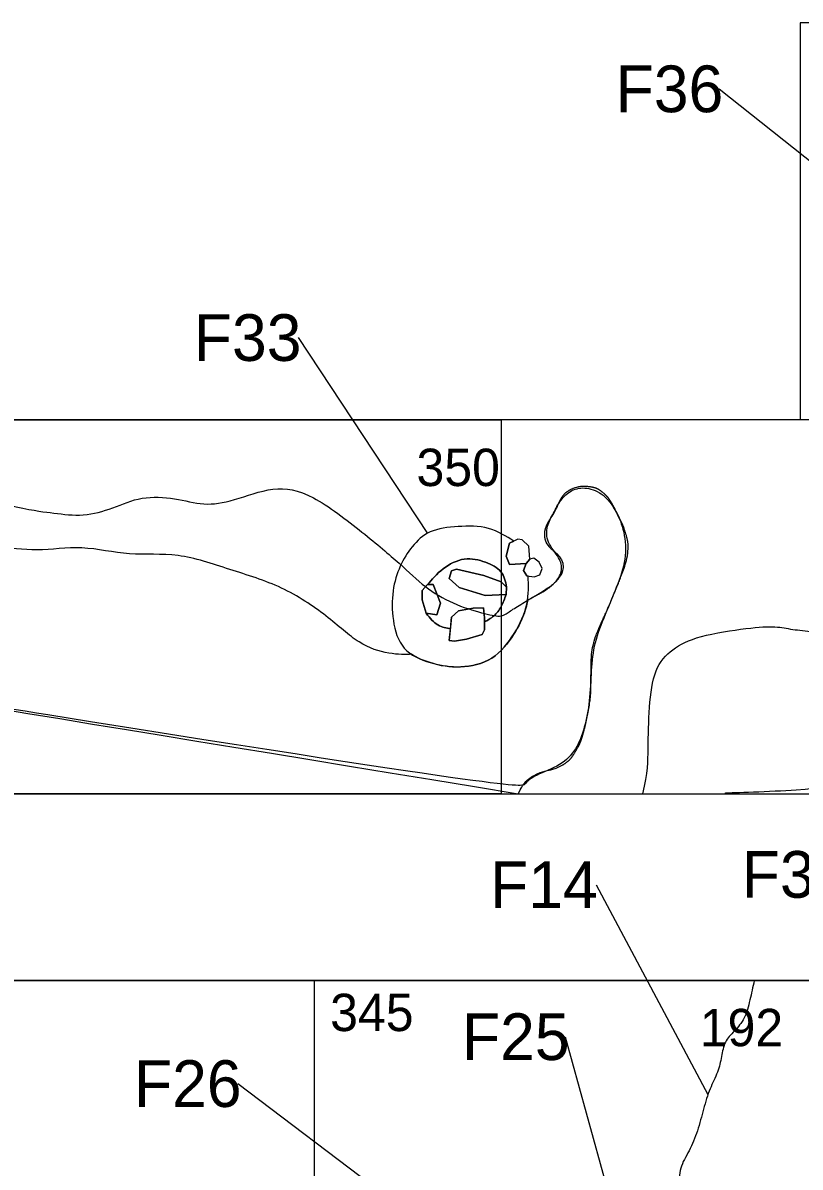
# Model space of a CAD drawing. Extents: x -271.8 to -179.5, y -302.5 to -251.
# Drawn here: x -215.12 to -206.8, y -264 to -251.75 of the extents above; entities that cross this region are included whole.
import ezdxf

# ---------------------------------------------------------------- set-up
doc = ezdxf.new("R2010")
doc.units = 0
for name, color, linetype in [('Brick', 7, 'Continuous'), ('Feature Labels', 7, 'Continuous'), ('Fenceline Trench', 7, 'Continuous'), ('Limits of Excavation', 7, 'Continuous'), ('Mulberry Road Bed', 7, 'Continuous'), ('Posthole', 7, 'Continuous'), ('Postmolds', 7, 'Continuous'), ('Pre-1957 Trench west of 1809 Stonehouse', 7, 'Continuous'), ('Quadrat Boundaries', 7, 'Continuous'), ('Quadrat Numbers', 7, 'Continuous'), ('Stone', 7, 'Continuous')]:
    doc.layers.add(name, color=color, linetype=linetype)

msp = doc.modelspace()

# ---------------------------------------------------------------- linework, layer by layer
at = {"layer": 'Brick'}
msp.add_lwpolyline([(-210.202, -258.297), (-210.178, -258.247), (-210.178, -258.118), (-210.187, -258.01), (-210.298, -258.013), (-210.455, -258.041), (-210.529, -258.109), (-210.557, -258.361), (-210.498, -258.368), (-210.369, -258.346)], close=True, dxfattribs=at)
at = {"layer": 'Feature Labels'}
for p, q in [((-207.665, -252.456), (-205.736, -253.989)), ((-212.172, -255.118), (-210.788, -257.213)), ((-208.982, -260.974), (-207.787, -263.219)), ((-209.313, -262.6), (-208.863, -264.229)), ((-212.817, -263.102), (-211.255, -264.283))]:
    msp.add_line(p, q, dxfattribs=at)
at = {"layer": 'Fenceline Trench'}
msp.add_lwpolyline([(-218.4, -260.605), (-218.4, -260), (-209.816, -260)], dxfattribs=at)
for points, degree in [([(-209.248, -256.742), (-209.297, -256.767), (-209.339, -256.808), (-209.368, -256.855)], 2), ([(-209.09, -256.712), (-209.138, -256.71), (-209.193, -256.718), (-209.242, -256.739), (-209.248, -256.742)], 3), ([(-208.894, -256.791), (-208.947, -256.745), (-209.018, -256.717), (-209.09, -256.712)], 2), ([(-208.807, -256.905), (-208.832, -256.862), (-208.86, -256.823), (-208.894, -256.791)], 2), ([(-209.368, -256.855), (-209.389, -256.894), (-209.407, -256.945), (-209.433, -256.991), (-209.437, -256.997)], 3), ([(-208.778, -256.958), (-208.787, -256.94), (-208.797, -256.922), (-208.807, -256.905)], 2), ([(-209.437, -256.997), (-209.448, -257.018), (-209.462, -257.037), (-209.475, -257.057)], 2), ([(-208.687, -257.152), (-208.702, -257.116), (-208.732, -257.052), (-208.763, -256.986), (-208.778, -256.958)], 3), ([(-210.959, -258.507), (-211.013, -258.512), (-211.194, -258.512), (-211.518, -258.411), (-211.85, -258.098), (-212.337, -257.773), (-212.904, -257.603), (-213.465, -257.411), (-213.975, -257.461), (-214.491, -257.335), (-214.972, -257.415), (-215.401, -257.343), (-215.826, -257.462), (-216.27, -257.556), (-216.758, -257.437), (-217.118, -257.271), (-217.327, -257.13), (-217.4, -257.08)], 3), ([(-209.515, -257.13), (-209.528, -257.161), (-209.536, -257.196), (-209.535, -257.23)], 2), ([(-209.475, -257.057), (-209.49, -257.081), (-209.504, -257.104), (-209.515, -257.13)], 2), ([(-208.648, -257.454), (-208.635, -257.354), (-208.653, -257.248), (-208.687, -257.152)], 2), ([(-209.535, -257.23), (-209.535, -257.257), (-209.529, -257.284), (-209.519, -257.309)], 2), ([(-209.519, -257.309), (-209.519, -257.309), (-209.495, -257.359), (-209.443, -257.392), (-209.401, -257.433)], 3), ([(-209.401, -257.433), (-209.398, -257.437), (-209.395, -257.44), (-209.392, -257.443)], 2), ([(-209.392, -257.443), (-209.381, -257.455), (-209.371, -257.467), (-209.363, -257.481)], 2), ([(-209.363, -257.481), (-209.349, -257.504), (-209.332, -257.548), (-209.337, -257.591), (-209.342, -257.609)], 3), ([(-208.744, -257.745), (-208.733, -257.717), (-208.697, -257.622), (-208.661, -257.523), (-208.648, -257.454)], 3), ([(-209.342, -257.609), (-209.349, -257.639), (-209.365, -257.667), (-209.384, -257.692)], 2), ([(-209.419, -257.734), (-209.433, -257.749), (-209.448, -257.763), (-209.464, -257.777), (-209.464, -257.777)], 3), ([(-209.384, -257.692), (-209.394, -257.707), (-209.406, -257.721), (-209.419, -257.734)], 2), ([(-208.889, -258.087), (-208.889, -258.087), (-208.837, -257.974), (-208.793, -257.86), (-208.744, -257.745)], 3), ([(-209.636, -257.885), (-209.636, -257.885), (-209.663, -257.9), (-209.69, -257.915), (-209.717, -257.93)], 3), ([(-209.464, -257.777), (-209.518, -257.822), (-209.577, -257.854), (-209.636, -257.885)], 2), ([(-209.717, -257.93), (-209.717, -257.933), (-209.737, -258.054), (-209.844, -258.285), (-210.079, -258.585), (-210.442, -258.664), (-210.73, -258.615), (-210.9, -258.547), (-210.959, -258.507)], 3), ([(-208.929, -258.175), (-208.916, -258.147), (-208.903, -258.118), (-208.889, -258.088), (-208.889, -258.087)], 3), ([(-209.009, -258.388), (-209.009, -258.388), (-208.991, -258.315), (-208.961, -258.245), (-208.929, -258.175)], 3), ([(-209.037, -258.673), (-209.037, -258.65), (-209.037, -258.558), (-209.028, -258.462), (-209.01, -258.392), (-209.009, -258.388)], 3), ([(-209.049, -259.014), (-209.037, -258.901), (-209.039, -258.788), (-209.037, -258.673)], 2), ([(-209.104, -259.297), (-209.094, -259.255), (-209.075, -259.161), (-209.057, -259.066), (-209.049, -259.014)], 3), ([(-209.193, -259.53), (-209.193, -259.53), (-209.151, -259.456), (-209.125, -259.377), (-209.104, -259.297), (-209.104, -259.297)], 3), ([(-209.352, -259.698), (-209.287, -259.66), (-209.233, -259.598), (-209.193, -259.53)], 2), ([(-209.645, -259.803), (-209.553, -259.754), (-209.441, -259.749), (-209.352, -259.698), (-209.352, -259.698)], 3), ([(-209.755, -259.895), (-209.742, -259.877), (-209.711, -259.84), (-209.669, -259.814), (-209.645, -259.803)], 3), ([(-209.816, -260), (-209.798, -259.964), (-209.78, -259.927), (-209.755, -259.895), (-209.755, -259.895)], 3)]:
    msp.add_open_spline(points, degree=degree, dxfattribs=at)
at = {"layer": 'Limits of Excavation'}
for points in [[(-202.8, -252.015), (-202.8, -251.75), (-206.8, -251.75), (-206.8, -256)], [(-206.8, -256), (-227.8, -256)], [(-260, -282.5), (-230, -282.5), (-230, -288), (-222, -288), (-222, -283), (-220, -283), (-215.9, -283), (-207.4, -283), (-207.4, -282.5), (-195.9, -282.5), (-195.9, -276.5), (-201.5, -276.5), (-201.5, -262), (-218.4, -262), (-218.4, -260), (-202, -260), (-202, -258.089)]]:
    msp.add_lwpolyline(points, dxfattribs=at)
at = {"layer": 'Mulberry Road Bed'}
for points in [[(-230, -256.693), (-229.525, -256.541), (-228.838, -256.553), (-228.343, -256.693), (-227.927, -256.695), (-227.533, -256.644), (-227.2, -256.595), (-225.91, -256.418), (-224.917, -256.402), (-224.08, -256.389), (-223.514, -256.329), (-222.685, -256.351), (-222.047, -256.404), (-221.161, -256.531), (-220.691, -256.547), (-220.016, -256.5), (-219.426, -256.528), (-218.592, -256.412), (-217.746, -256.441), (-217.332, -256.543), (-216.744, -256.589), (-216.043, -256.713), (-215.076, -256.965), (-214.792, -256.993), (-214.471, -257.039), (-214.149, -256.946), (-213.854, -256.812), (-213.483, -256.831), (-213.182, -256.921), (-212.874, -256.873), (-212.433, -256.7), (-212.041, -256.769), (-211.455, -257.22), (-211.07, -257.547), (-210.817, -257.794), (-210.521, -257.971), (-210.182, -258.073), (-210, -258.113), (-209.93, -258.064), (-209.82, -257.99), (-209.636, -257.885), (-209.464, -257.777), (-209.419, -257.734), (-209.384, -257.692), (-209.342, -257.609), (-209.363, -257.481), (-209.519, -257.309), (-209.515, -257.13), (-209.437, -256.997), (-209.368, -256.855), (-209.248, -256.742), (-209.09, -256.712), (-208.894, -256.791), (-208.778, -256.958), (-208.687, -257.152), (-208.648, -257.454), (-208.744, -257.745), (-208.889, -258.087), (-209.009, -258.388), (-209.037, -258.673), (-209.049, -259.014), (-209.104, -259.297), (-209.193, -259.53), (-209.352, -259.698), (-209.645, -259.803), (-209.755, -259.895), (-209.816, -260), (-230, -256.693), (-209.816, -260)], [(-208.484, -260), (-208.428, -259.772), (-208.428, -259.536), (-208.419, -259.065), (-208.363, -258.651), (-208.176, -258.448), (-207.908, -258.31), (-207.332, -258.221), (-207.047, -258.204), (-206.893, -258.245), (-206.658, -258.261), (-206.447, -258.326), (-206.357, -258.391), (-206.301, -258.546), (-206.276, -258.749), (-206.301, -258.895), (-206.325, -258.992), (-206.309, -259.252), (-206.284, -259.536), (-206.284, -259.764), (-206.301, -260), (-208.484, -260), (-206.301, -260)]]:
    msp.add_open_spline(points, degree=3, dxfattribs=at)
at = {"layer": 'Posthole'}
msp.add_line((-209.941, -257.788), (-209.947, -257.868), dxfattribs=at)
for points in [[(-209.731, -257.536), (-209.91, -257.548), (-209.944, -257.459), (-209.91, -257.317), (-209.865, -257.295)], [(-209.71, -257.671), (-209.725, -257.668), (-209.759, -257.61), (-209.731, -257.536)], [(-210.803, -258.069), (-210.843, -257.924), (-210.843, -257.825), (-210.788, -257.761)], [(-210.178, -258.161), (-210.178, -258.247), (-210.202, -258.297), (-210.369, -258.346), (-210.498, -258.368), (-210.557, -258.361), (-210.543, -258.235)]]:
    msp.add_lwpolyline(points, dxfattribs=at)
for points in [[(-209.865, -257.295), (-209.942, -257.247), (-210.126, -257.131), (-210.462, -257.135), (-210.782, -257.174), (-210.958, -257.352), (-211.087, -257.555), (-211.169, -257.82), (-211.169, -258.144), (-211.072, -258.473), (-210.76, -258.61), (-210.442, -258.664), (-210.079, -258.585), (-209.844, -258.285), (-209.699, -257.974), (-209.707, -257.761), (-209.71, -257.671)], [(-210.788, -257.761), (-210.744, -257.71), (-210.633, -257.58), (-210.392, -257.46), (-210.159, -257.516), (-209.979, -257.609), (-209.953, -257.729), (-209.941, -257.788)], [(-209.947, -257.868), (-209.962, -257.913), (-209.992, -258.002), (-210.075, -258.105), (-210.147, -258.144), (-210.178, -258.161)], [(-210.543, -258.235), (-210.58, -258.229), (-210.686, -258.209), (-210.757, -258.124), (-210.803, -258.069)]]:
    msp.add_open_spline(points, degree=3, dxfattribs=at)
at = {"layer": 'Postmolds'}
for points in [[(-209.947, -257.868), (-210.172, -257.878), (-210.449, -257.794), (-210.554, -257.696), (-210.532, -257.616), (-210.477, -257.597), (-210.184, -257.665), (-210, -257.733), (-209.941, -257.788)], [(-210.788, -257.761), (-210.726, -257.761), (-210.649, -257.961), (-210.686, -258.084), (-210.803, -258.069)], [(-210.543, -258.235), (-210.529, -258.109), (-210.455, -258.041), (-210.298, -258.013), (-210.187, -258.01), (-210.178, -258.118), (-210.178, -258.161)]]:
    msp.add_lwpolyline(points, dxfattribs=at)
for points in [[(-209.941, -257.788), (-209.953, -257.729), (-209.979, -257.609), (-210.159, -257.516), (-210.392, -257.46), (-210.633, -257.58), (-210.744, -257.71), (-210.788, -257.761)], [(-210.178, -258.161), (-210.147, -258.144), (-210.075, -258.105), (-209.992, -258.002), (-209.962, -257.913), (-209.947, -257.868)], [(-210.803, -258.069), (-210.757, -258.124), (-210.686, -258.209), (-210.58, -258.229), (-210.543, -258.235)]]:
    msp.add_open_spline(points, degree=3, dxfattribs=at)
at = {"layer": 'Pre-1957 Trench west of 1809 Stonehouse'}
msp.add_line((-204.877, -262), (-207.29, -262), dxfattribs=at)
msp.add_open_spline([(-207.29, -262), (-207.306, -262.069), (-207.337, -262.207), (-207.386, -262.412), (-207.506, -262.541), (-207.613, -262.652), (-207.64, -262.809), (-207.675, -262.982), (-207.768, -263.151), (-207.834, -263.371), (-207.894, -263.61), (-207.985, -263.827), (-208.096, -264.002), (-208.089, -264.212), (-208.17, -264.448), (-208.231, -264.754), (-208.169, -265.065), (-208.146, -265.337), (-208.073, -265.533), (-208.12, -265.712), (-208.231, -265.871), (-208.503, -265.941), (-208.648, -265.701), (-208.789, -265.616), (-208.841, -265.586)], degree=3, dxfattribs=at)
at = {"layer": 'Quadrat Boundaries'}
for p, q in [((-218.4, -256), (-210, -256)), ((-210, -256), (-210, -260)), ((-202, -256), (-210, -256)), ((-210, -260), (-218.4, -260)), ((-210, -260), (-202, -260)), ((-216.5, -262), (-206.5, -262))]:
    msp.add_line(p, q, dxfattribs=at)
msp.add_lwpolyline([(-212, -262), (-212, -272), (-202, -272), (-202, -262)], close=True, dxfattribs=at)
at = {"layer": 'Stone'}
for points in [[(-209.731, -257.536), (-209.691, -257.489), (-209.703, -257.351), (-209.774, -257.283), (-209.82, -257.274), (-209.91, -257.317), (-209.944, -257.459), (-209.91, -257.548)], [(-209.691, -257.489), (-209.731, -257.536), (-209.759, -257.61), (-209.725, -257.668), (-209.645, -257.68), (-209.586, -257.656), (-209.559, -257.588), (-209.592, -257.52), (-209.648, -257.477)], [(-210.477, -257.597), (-210.532, -257.616), (-210.554, -257.696), (-210.449, -257.794), (-210.172, -257.878), (-209.947, -257.868), (-209.941, -257.788), (-210, -257.733), (-210.184, -257.665)], [(-210.726, -257.761), (-210.788, -257.761), (-210.843, -257.825), (-210.843, -257.924), (-210.803, -258.069), (-210.686, -258.084), (-210.649, -257.961)]]:
    msp.add_lwpolyline(points, close=True, dxfattribs=at)

# ---------------------------------------------------------------- texts
at = {"layer": 'Feature Labels'}
for s, p in [('F36', (-208.774, -252.706)), ('F33', (-213.288, -255.368)), ('F37', (-207.424, -261.113)), ('F14', (-210.117, -261.224)), ('F25', (-210.419, -262.85)), ('F26', (-213.929, -263.352))]:
    msp.add_text(s, height=0.5, dxfattribs=at).set_placement(p)
at = {"layer": 'Quadrat Numbers'}
for s, p in [('350', (-210.905, -256.707)), ('345', (-211.829, -262.54)), ('192', (-207.874, -262.702))]:
    msp.add_text(s, height=0.4, dxfattribs=at).set_placement(p)

doc.saveas('drawing.dxf')
